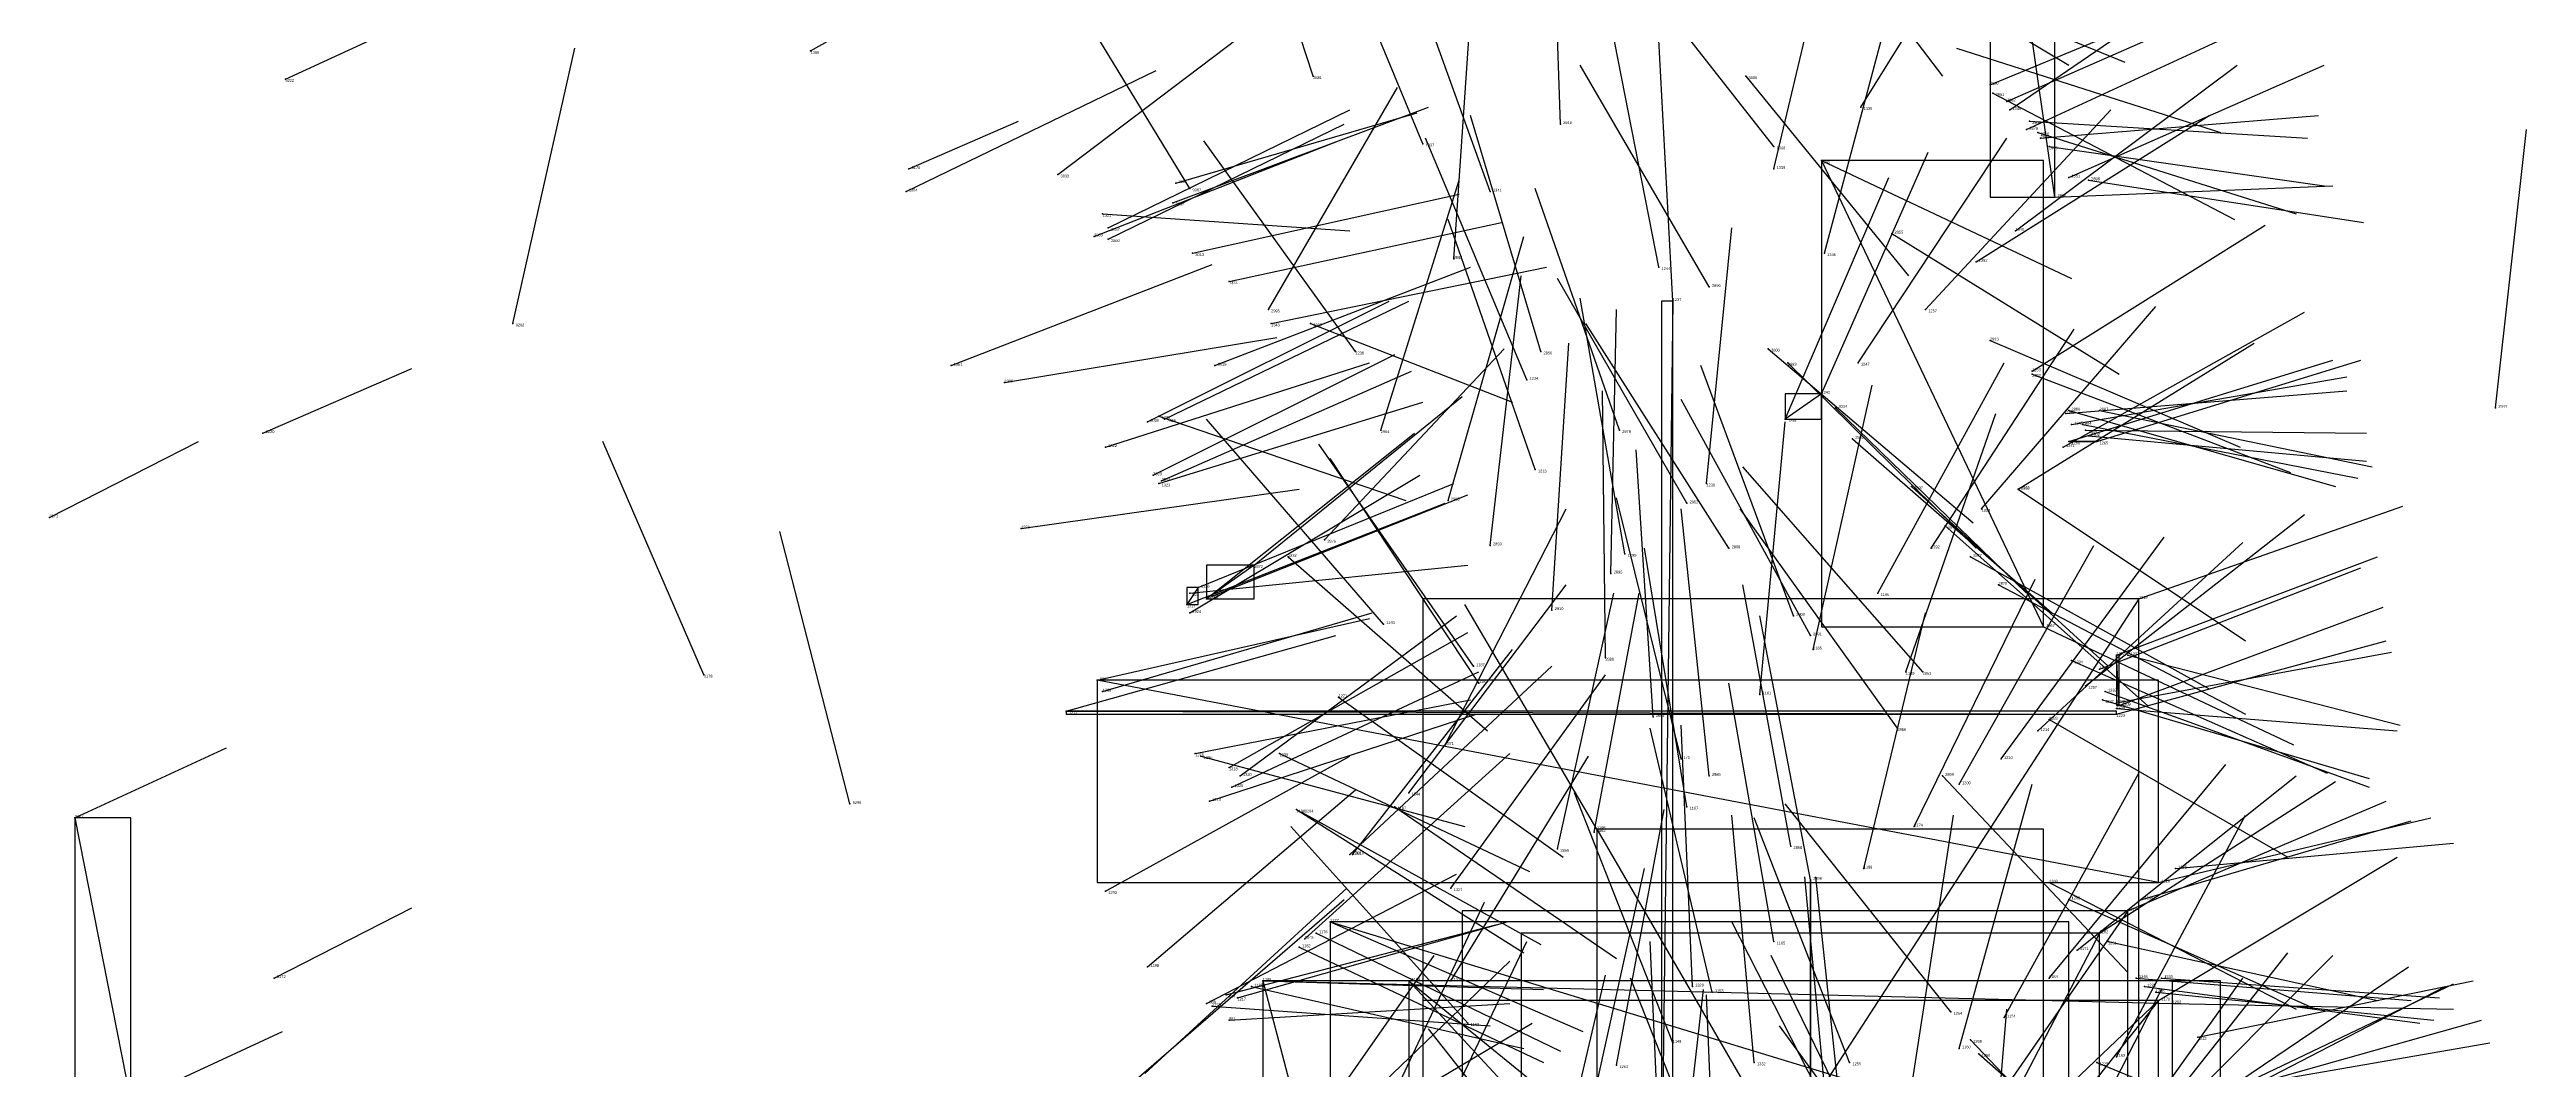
# Model space of a CAD drawing. Extents: x 59.1 to 70.8, y 600.3 to 605.1.
# Drawn here: x 67.576 to 68.458, y 602.058 to 602.421 of the extents above; entities that cross this region are included whole.
import ezdxf

# ---------------------------------------------------------------- set-up
doc = ezdxf.new("R2010")
doc.units = 0
for name, color, linetype in [('Clients', 3, 'CONTINUOUS'), ('Facilities', 3, 'CONTINUOUS'), ('Facilities_lines', 3, 'CONTINUOUS'), ('Min_max_boxes', 1, 'CONTINUOUS'), ('Normals', 1, 'CONTINUOUS'), ('Source_points', 5, 'CONTINUOUS'), ('Text', 3, 'CONTINUOUS')]:
    doc.layers.add(name, color=color, linetype=linetype)

msp = doc.modelspace()

# ---------------------------------------------------------------- linework, layer by layer
at = {"layer": 'Clients', "color": 5}
for p in [(68.194, 602.289, 447.582), (68.305, 602.281, 447.788), (67.981, 602.223, 447.935), (67.988, 602.225, 448.061), (68.286, 602.215, 448.037), (68.312, 602.205, 447.606), (67.949, 602.196, 447.819), (68.312, 602.184, 447.56), (68.332, 602.081, 447.412)]:
    msp.add_point(p, dxfattribs=at)
at = {"layer": 'Facilities', "color": 3}
for p in [(67.847, 602.42, 447.906), (67.66, 602.41, 458.477), (68.026, 602.411, 448.116), (68.18, 602.411, 448.698), (68.267, 602.408, 448.15), (68.221, 602.4, 447.855), (68.268, 602.405, 448.451), (68.273, 602.402, 448.09), (68.274, 602.399, 447.967), (68.114, 602.394, 448.711), (68.28, 602.392, 448.029), (68.281, 602.395, 448.328), (68.284, 602.391, 448.388), (68.285, 602.389, 448.207), (68.065, 602.387, 447.883), (68.19, 602.386, 460.309), (68.207, 602.381, 448.576), (68.288, 602.386, 448.267), (67.882, 602.378, 458.32), (67.935, 602.376, 448.49), (67.977, 602.373, 448.194), (67.982, 602.371, 460.368), (68.19, 602.378, 447.792), (68.295, 602.375, 447.925), (68.302, 602.374, 448.23), (67.881, 602.37, 447.902), (67.951, 602.362, 447.814), (67.976, 602.366, 448.033), (68.089, 602.37, 447.81), (68.29, 602.368, 448.184), (67.948, 602.354, 448.179), (67.953, 602.357, 448.317), (68.232, 602.355, 448.452), (68.276, 602.356, 447.865), (67.953, 602.353, 448.261), (67.983, 602.348, 448.044), (68.076, 602.346, 448.62), (68.208, 602.348, 447.632), (68.262, 602.345, 447.791), (67.996, 602.338, 447.968), (68.149, 602.343, 447.73), (68.167, 602.336, 448.584), (68.01, 602.328, 448.515), (68.154, 602.331, 447.666), (68.244, 602.328, 447.722), (67.741, 602.323, 461.197), (68.011, 602.323, 447.944), (68.025, 602.323, 447.82), (68.041, 602.313, 447.745), (68.107, 602.313, 448.559), (68.188, 602.314, 448.525), (68.195, 602.309, 448.463), (68.22, 602.309, 447.65), (68.267, 602.317, 448.271), (67.897, 602.308, 447.84), (67.916, 602.302, 447.804), (67.991, 602.308, 448.011), (68.102, 602.303, 447.675), (68.282, 602.306, 447.73), (68.282, 602.305, 448.209), (68.207, 602.298, 447.595), (68.212, 602.293, 448.402), (68.295, 602.292, 448.148), (68.306, 602.292, 448.104), (68.447, 602.293, 449.594), (67.652, 602.284, 458.494), (67.967, 602.288, 448.143), (67.971, 602.29, 447.744), (67.973, 602.289, 448.079), (68.05, 602.285, 448.455), (68.135, 602.285, 448.495), (68.294, 602.291, 447.908), (68.296, 602.287, 447.848), (68.3, 602.287, 448.088), (68.301, 602.285, 447.968), (68.302, 602.283, 448.028), (67.952, 602.279, 447.882), (68.218, 602.282, 448.34), (68.293, 602.279, 447.709), (68.295, 602.281, 447.785), (67.969, 602.269, 448.111), (67.971, 602.266, 447.957), (67.972, 602.267, 448.035), (68.105, 602.271, 447.525), (68.166, 602.266, 447.516), (68.239, 602.265, 448.28), (68.074, 602.26, 448.316), (68.159, 602.259, 448.434), (68.264, 602.257, 447.56), (68.277, 602.264, 447.633), (68.277, 602.264, 448.204), (67.576, 602.254, 458.362), (67.922, 602.25, 447.782), (68.251, 602.251, 448.219), (68.017, 602.24, 447.583), (68.03, 602.246, 448.187), (68.089, 602.244, 448.392), (68.137, 602.241, 447.452), (68.174, 602.243, 448.375), (68.246, 602.243, 447.488), (68.26, 602.24, 448.16), (68.005, 602.237, 448.056), (68.132, 602.234, 448.327), (68.27, 602.23, 448.098), (67.982, 602.227, 447.781), (67.985, 602.229, 447.922), (67.99, 602.226, 447.87), (68.111, 602.221, 448.329), (68.227, 602.227, 447.415), (68.32, 602.225, 447.638), (67.982, 602.22, 447.998), (68.051, 602.216, 447.438), (68.197, 602.219, 448.311), (68.203, 602.212, 448.253), (68.13, 602.204, 448.268), (68.204, 602.207, 447.347), (68.316, 602.205, 447.929), (67.809, 602.198, 461.882), (68.083, 602.201, 447.396), (68.085, 602.195, 447.288), (68.237, 602.199, 447.194), (68.243, 602.199, 448.112), (68.296, 602.203, 447.977), (68.306, 602.2, 447.529), (67.951, 602.192, 447.834), (68.035, 602.19, 447.5), (68.185, 602.191, 447.276), (68.301, 602.194, 447.451), (68.307, 602.189, 447.859), (68.308, 602.192, 447.917), (68.312, 602.188, 447.68), (68.312, 602.186, 447.798), (68.313, 602.187, 447.5), (67.938, 602.185, 447.762), (68.147, 602.183, 448.175), (68.234, 602.179, 448.13), (68.284, 602.178, 447.379), (68.288, 602.182, 448.025), (67.984, 602.17, 447.687), (67.986, 602.169, 447.612), (68.014, 602.17, 447.571), (68.073, 602.173, 448.134), (68.157, 602.168, 447.211), (68.271, 602.168, 447.305), (67.996, 602.165, 447.916), (68, 602.162, 447.953), (68.167, 602.162, 448.146), (68.25, 602.162, 448.069), (67.861, 602.152, 461.635), (67.989, 602.153, 447.707), (67.997, 602.158, 447.89), (68.055, 602.151, 447.371), (68.06, 602.156, 447.965), (68.159, 602.151, 447.14), (68.256, 602.159, 447.231), (67.585, 602.147, 458.365), (68.02, 602.15, 447.313), (68.022, 602.149, 447.387), (68.126, 602.142, 448.027), (68.127, 602.143, 447.143), (68.24, 602.144, 447.16), (68.039, 602.134, 447.777), (68.04, 602.134, 447.994), (68.113, 602.136, 448.07), (68.196, 602.137, 448.085), (68.203, 602.125, 448.027), (68.222, 602.129, 447.089), (68.288, 602.124, 447.829), (68.327, 602.124, 447.42), (68.333, 602.129, 447.499), (67.952, 602.121, 447.781), (68.075, 602.122, 447.904), (68.295, 602.118, 447.769), (68.321, 602.118, 447.343), (68.032, 602.11, 447.333), (68.316, 602.114, 447.266), (68.021, 602.101, 447.21), (68.023, 602.104, 447.778), (68.027, 602.106, 447.271), (68.19, 602.103, 447.026), (68.298, 602.1, 447.114), (68.306, 602.106, 447.191), (68.309, 602.103, 447.651), (67.656, 602.09, 458.37), (67.967, 602.094, 447.843), (68.008, 602.089, 447.467), (68.06, 602.089, 447.098), (68.075, 602.089, 447.89), (68.288, 602.09, 447.04), (68.319, 602.09, 447.589), (68.328, 602.09, 447.599), (67.988, 602.081, 447.616), (67.99, 602.08, 447.389), (67.995, 602.084, 447.6), (67.999, 602.083, 447.531), (68.004, 602.087, 447.405), (68.161, 602.087, 447.949), (68.168, 602.085, 446.956), (68.322, 602.087, 447.529), (68.326, 602.085, 447.47), (68.327, 602.082, 447.112), (67.996, 602.075, 447.467), (68.081, 602.074, 447.047), (68.253, 602.078, 447.844), (68.272, 602.076, 446.968), (68.154, 602.067, 446.867), (68.256, 602.065, 446.895), (68.26, 602.068, 447.786), (68.263, 602.063, 447.726), (68.341, 602.069, 447.292), (68.134, 602.059, 447.811), (68.183, 602.06, 447.891), (68.217, 602.06, 447.84), (68.305, 602.06, 447.591), (68.312, 602.062, 446.821)]:
    msp.add_point(p, dxfattribs=at)
at = {"layer": 'Facilities_lines', "color": 3}
for p, q in [((68.29, 602.368, 448.184), (68.267, 602.529, 448.651)), ((68.207, 602.381, 448.576), (68.286, 602.215, 448.037)), ((68.154, 602.331, 447.666), (68.15, 602.01, 447.769)), ((68.207, 602.298, 447.595), (68.194, 602.289, 447.582)), ((68.295, 602.281, 447.785), (68.305, 602.281, 447.788)), ((68.005, 602.237, 448.056), (67.988, 602.225, 448.061)), ((67.985, 602.229, 447.922), (67.981, 602.223, 447.935)), ((68.32, 602.225, 447.638), (68.065, 601.832, 446.804)), ((68.313, 602.187, 447.5), (68.312, 602.205, 447.606)), ((68.327, 602.124, 447.42), (67.949, 602.196, 447.819)), ((67.938, 602.185, 447.762), (68.312, 602.184, 447.56)), ((67.585, 602.147, 458.365), (67.605, 602.046, 458.342)), ((68.127, 602.143, 447.143), (68.286, 601.869, 447.231)), ((68.203, 602.125, 448.027), (68.203, 601.955, 447.588)), ((68.032, 602.11, 447.333), (68.295, 602.03, 447.545)), ((68.316, 602.114, 447.266), (68.079, 601.771, 446.677)), ((68.306, 602.106, 447.191), (68.1, 601.712, 446.618)), ((68.008, 602.089, 447.467), (68.071, 601.851, 446.668)), ((68.008, 602.089, 447.467), (68.332, 602.081, 447.412)), ((68.06, 602.089, 447.098), (68.349, 601.778, 446.929)), ((68.327, 602.082, 447.112), (68.065, 601.833, 446.929)), ((68.327, 602.082, 447.112), (68.077, 601.768, 446.74))]:
    msp.add_line(p, q, dxfattribs=at)
at = {"layer": 'Min_max_boxes', "color": 1}
for p, q in [((68.267, 602.529, 448.184), (68.267, 602.368, 448.184)), ((68.267, 602.529, 448.651), (68.267, 602.368, 448.651)), ((68.29, 602.368, 448.184), (68.29, 602.529, 448.184)), ((68.29, 602.368, 448.651), (68.29, 602.529, 448.651)), ((68.286, 602.381, 448.037), (68.207, 602.381, 448.037)), ((68.207, 602.381, 448.037), (68.207, 602.215, 448.037)), ((68.286, 602.381, 448.576), (68.207, 602.381, 448.576)), ((68.207, 602.381, 448.576), (68.207, 602.215, 448.576)), ((68.207, 602.381, 448.037), (68.207, 602.381, 448.576)), ((68.286, 602.215, 448.037), (68.286, 602.381, 448.037)), ((68.286, 602.215, 448.576), (68.286, 602.381, 448.576)), ((68.286, 602.381, 448.037), (68.286, 602.381, 448.576)), ((68.267, 602.368, 448.184), (68.29, 602.368, 448.184)), ((68.267, 602.368, 448.651), (68.29, 602.368, 448.651)), ((68.267, 602.368, 448.184), (68.267, 602.368, 448.651)), ((68.29, 602.368, 448.184), (68.29, 602.368, 448.651)), ((68.154, 602.331, 447.666), (68.15, 602.331, 447.666)), ((68.15, 602.331, 447.666), (68.15, 602.01, 447.666)), ((68.154, 602.331, 447.769), (68.15, 602.331, 447.769)), ((68.15, 602.331, 447.769), (68.15, 602.01, 447.769)), ((68.15, 602.331, 447.666), (68.15, 602.331, 447.769)), ((68.154, 602.01, 447.666), (68.154, 602.331, 447.666)), ((68.154, 602.01, 447.769), (68.154, 602.331, 447.769)), ((68.154, 602.331, 447.666), (68.154, 602.331, 447.769)), ((68.207, 602.298, 447.582), (68.194, 602.298, 447.582)), ((68.194, 602.298, 447.582), (68.194, 602.289, 447.582)), ((68.207, 602.298, 447.595), (68.194, 602.298, 447.595)), ((68.194, 602.298, 447.595), (68.194, 602.289, 447.595)), ((68.194, 602.298, 447.582), (68.194, 602.298, 447.595)), ((68.207, 602.289, 447.582), (68.207, 602.298, 447.582)), ((68.207, 602.289, 447.595), (68.207, 602.298, 447.595)), ((68.207, 602.298, 447.582), (68.207, 602.298, 447.595)), ((68.194, 602.289, 447.582), (68.207, 602.289, 447.582)), ((68.194, 602.289, 447.595), (68.207, 602.289, 447.595)), ((68.194, 602.289, 447.582), (68.194, 602.289, 447.595)), ((68.207, 602.289, 447.582), (68.207, 602.289, 447.595)), ((68.295, 602.281, 447.785), (68.305, 602.281, 447.785)), ((68.305, 602.281, 447.785), (68.295, 602.281, 447.785)), ((68.295, 602.281, 447.785), (68.295, 602.281, 447.785)), ((68.295, 602.281, 447.788), (68.305, 602.281, 447.788)), ((68.305, 602.281, 447.788), (68.295, 602.281, 447.788)), ((68.295, 602.281, 447.788), (68.295, 602.281, 447.788)), ((68.295, 602.281, 447.785), (68.295, 602.281, 447.788)), ((68.295, 602.281, 447.785), (68.295, 602.281, 447.788)), ((68.305, 602.281, 447.785), (68.305, 602.281, 447.785)), ((68.305, 602.281, 447.788), (68.305, 602.281, 447.788)), ((68.305, 602.281, 447.785), (68.305, 602.281, 447.788)), ((68.305, 602.281, 447.785), (68.305, 602.281, 447.788)), ((68.005, 602.237, 448.056), (67.988, 602.237, 448.056)), ((67.988, 602.237, 448.056), (67.988, 602.225, 448.056)), ((68.005, 602.237, 448.061), (67.988, 602.237, 448.061)), ((67.988, 602.237, 448.061), (67.988, 602.225, 448.061)), ((67.988, 602.237, 448.056), (67.988, 602.237, 448.061)), ((68.005, 602.225, 448.056), (68.005, 602.237, 448.056)), ((68.005, 602.225, 448.061), (68.005, 602.237, 448.061)), ((68.005, 602.237, 448.056), (68.005, 602.237, 448.061)), ((67.985, 602.229, 447.922), (67.981, 602.229, 447.922)), ((67.981, 602.229, 447.922), (67.981, 602.223, 447.922)), ((67.985, 602.229, 447.935), (67.981, 602.229, 447.935)), ((67.981, 602.229, 447.935), (67.981, 602.223, 447.935)), ((67.981, 602.229, 447.922), (67.981, 602.229, 447.935)), ((67.981, 602.223, 447.922), (67.985, 602.223, 447.922)), ((67.981, 602.223, 447.935), (67.985, 602.223, 447.935)), ((67.981, 602.223, 447.922), (67.981, 602.223, 447.935)), ((67.985, 602.223, 447.922), (67.985, 602.229, 447.922)), ((67.985, 602.223, 447.935), (67.985, 602.229, 447.935)), ((67.985, 602.229, 447.922), (67.985, 602.229, 447.935)), ((67.985, 602.223, 447.922), (67.985, 602.223, 447.935)), ((67.988, 602.225, 448.056), (68.005, 602.225, 448.056)), ((67.988, 602.225, 448.061), (68.005, 602.225, 448.061)), ((67.988, 602.225, 448.056), (67.988, 602.225, 448.061)), ((68.005, 602.225, 448.056), (68.005, 602.225, 448.061)), ((68.32, 602.225, 446.804), (68.065, 602.225, 446.804)), ((68.065, 602.225, 446.804), (68.065, 601.832, 446.804)), ((68.32, 602.225, 447.638), (68.065, 602.225, 447.638)), ((68.065, 602.225, 447.638), (68.065, 601.832, 447.638)), ((68.065, 602.225, 446.804), (68.065, 602.225, 447.638)), ((68.32, 601.832, 446.804), (68.32, 602.225, 446.804)), ((68.32, 601.832, 447.638), (68.32, 602.225, 447.638)), ((68.32, 602.225, 446.804), (68.32, 602.225, 447.638)), ((68.207, 602.215, 448.037), (68.286, 602.215, 448.037)), ((68.207, 602.215, 448.576), (68.286, 602.215, 448.576)), ((68.207, 602.215, 448.037), (68.207, 602.215, 448.576)), ((68.286, 602.215, 448.037), (68.286, 602.215, 448.576)), ((68.313, 602.205, 447.5), (68.312, 602.205, 447.5)), ((68.312, 602.205, 447.5), (68.312, 602.187, 447.5)), ((68.313, 602.205, 447.606), (68.312, 602.205, 447.606)), ((68.312, 602.205, 447.606), (68.312, 602.187, 447.606)), ((68.312, 602.205, 447.5), (68.312, 602.205, 447.606)), ((68.313, 602.187, 447.5), (68.313, 602.205, 447.5)), ((68.313, 602.187, 447.606), (68.313, 602.205, 447.606)), ((68.313, 602.205, 447.5), (68.313, 602.205, 447.606)), ((68.327, 602.196, 447.42), (67.949, 602.196, 447.42)), ((67.949, 602.196, 447.42), (67.949, 602.124, 447.42)), ((68.327, 602.196, 447.819), (67.949, 602.196, 447.819)), ((67.949, 602.196, 447.819), (67.949, 602.124, 447.819)), ((67.949, 602.196, 447.42), (67.949, 602.196, 447.819)), ((68.327, 602.124, 447.42), (68.327, 602.196, 447.42)), ((68.327, 602.124, 447.819), (68.327, 602.196, 447.819)), ((68.327, 602.196, 447.42), (68.327, 602.196, 447.819)), ((68.312, 602.187, 447.5), (68.313, 602.187, 447.5)), ((68.312, 602.187, 447.606), (68.313, 602.187, 447.606)), ((68.312, 602.187, 447.5), (68.312, 602.187, 447.606)), ((68.313, 602.187, 447.5), (68.313, 602.187, 447.606)), ((68.312, 602.185, 447.56), (67.938, 602.185, 447.56)), ((67.938, 602.185, 447.56), (67.938, 602.184, 447.56)), ((68.312, 602.185, 447.762), (67.938, 602.185, 447.762)), ((67.938, 602.185, 447.762), (67.938, 602.184, 447.762)), ((67.938, 602.185, 447.56), (67.938, 602.185, 447.762)), ((67.938, 602.184, 447.56), (68.312, 602.184, 447.56)), ((67.938, 602.184, 447.762), (68.312, 602.184, 447.762)), ((67.938, 602.184, 447.56), (67.938, 602.184, 447.762)), ((68.312, 602.184, 447.56), (68.312, 602.185, 447.56)), ((68.312, 602.184, 447.762), (68.312, 602.185, 447.762)), ((68.312, 602.185, 447.56), (68.312, 602.185, 447.762)), ((68.312, 602.184, 447.56), (68.312, 602.184, 447.762)), ((67.605, 602.147, 458.342), (67.585, 602.147, 458.342)), ((67.585, 602.147, 458.342), (67.585, 602.046, 458.342)), ((67.605, 602.147, 458.365), (67.585, 602.147, 458.365)), ((67.585, 602.147, 458.365), (67.585, 602.046, 458.365)), ((67.585, 602.147, 458.342), (67.585, 602.147, 458.365)), ((67.605, 602.046, 458.342), (67.605, 602.147, 458.342)), ((67.605, 602.046, 458.365), (67.605, 602.147, 458.365)), ((67.605, 602.147, 458.342), (67.605, 602.147, 458.365)), ((68.286, 602.143, 447.143), (68.127, 602.143, 447.143)), ((68.127, 602.143, 447.143), (68.127, 601.869, 447.143)), ((68.286, 602.143, 447.231), (68.127, 602.143, 447.231)), ((68.127, 602.143, 447.231), (68.127, 601.869, 447.231)), ((68.127, 602.143, 447.143), (68.127, 602.143, 447.231)), ((68.286, 601.869, 447.143), (68.286, 602.143, 447.143)), ((68.286, 601.869, 447.231), (68.286, 602.143, 447.231)), ((68.286, 602.143, 447.143), (68.286, 602.143, 447.231)), ((67.949, 602.124, 447.42), (68.327, 602.124, 447.42)), ((67.949, 602.124, 447.819), (68.327, 602.124, 447.819)), ((67.949, 602.124, 447.42), (67.949, 602.124, 447.819)), ((68.203, 601.955, 447.588), (68.203, 602.125, 447.588)), ((68.203, 602.125, 447.588), (68.203, 602.125, 447.588)), ((68.203, 602.125, 447.588), (68.203, 601.955, 447.588)), ((68.203, 601.955, 448.027), (68.203, 602.125, 448.027)), ((68.203, 602.125, 448.027), (68.203, 602.125, 448.027)), ((68.203, 602.125, 448.027), (68.203, 601.955, 448.027)), ((68.203, 602.125, 447.588), (68.203, 602.125, 448.027)), ((68.203, 602.125, 447.588), (68.203, 602.125, 448.027)), ((68.327, 602.124, 447.42), (68.327, 602.124, 447.819)), ((68.295, 602.11, 447.333), (68.032, 602.11, 447.333)), ((68.032, 602.11, 447.333), (68.032, 602.03, 447.333)), ((68.295, 602.11, 447.545), (68.032, 602.11, 447.545)), ((68.032, 602.11, 447.545), (68.032, 602.03, 447.545)), ((68.032, 602.11, 447.333), (68.032, 602.11, 447.545)), ((68.316, 602.114, 446.677), (68.079, 602.114, 446.677)), ((68.079, 602.114, 446.677), (68.079, 601.771, 446.677)), ((68.316, 602.114, 447.266), (68.079, 602.114, 447.266)), ((68.079, 602.114, 447.266), (68.079, 601.771, 447.266)), ((68.079, 602.114, 446.677), (68.079, 602.114, 447.266)), ((68.295, 602.03, 447.333), (68.295, 602.11, 447.333)), ((68.295, 602.03, 447.545), (68.295, 602.11, 447.545)), ((68.295, 602.11, 447.333), (68.295, 602.11, 447.545)), ((68.316, 601.771, 446.677), (68.316, 602.114, 446.677)), ((68.316, 601.771, 447.266), (68.316, 602.114, 447.266)), ((68.316, 602.114, 446.677), (68.316, 602.114, 447.266)), ((68.306, 602.106, 446.618), (68.1, 602.106, 446.618)), ((68.1, 602.106, 446.618), (68.1, 601.712, 446.618)), ((68.306, 602.106, 447.191), (68.1, 602.106, 447.191)), ((68.1, 602.106, 447.191), (68.1, 601.712, 447.191)), ((68.1, 602.106, 446.618), (68.1, 602.106, 447.191)), ((68.306, 601.712, 446.618), (68.306, 602.106, 446.618)), ((68.306, 601.712, 447.191), (68.306, 602.106, 447.191)), ((68.306, 602.106, 446.618), (68.306, 602.106, 447.191)), ((68.332, 602.089, 446.668), (68.008, 602.089, 446.668)), ((68.008, 602.089, 446.668), (68.008, 601.851, 446.668)), ((68.332, 602.089, 447.467), (68.008, 602.089, 447.467)), ((68.008, 602.089, 447.467), (68.008, 601.851, 447.467)), ((68.008, 602.089, 446.668), (68.008, 602.089, 447.467)), ((68.349, 602.089, 446.929), (68.06, 602.089, 446.929)), ((68.06, 602.089, 446.929), (68.06, 601.778, 446.929)), ((68.349, 602.089, 447.098), (68.06, 602.089, 447.098)), ((68.06, 602.089, 447.098), (68.06, 601.778, 447.098)), ((68.06, 602.089, 446.929), (68.06, 602.089, 447.098)), ((68.332, 601.851, 446.668), (68.332, 602.089, 446.668)), ((68.332, 601.851, 447.467), (68.332, 602.089, 447.467)), ((68.332, 602.089, 446.668), (68.332, 602.089, 447.467)), ((68.349, 601.778, 446.929), (68.349, 602.089, 446.929)), ((68.349, 601.778, 447.098), (68.349, 602.089, 447.098)), ((68.349, 602.089, 446.929), (68.349, 602.089, 447.098)), ((68.327, 602.082, 446.74), (68.065, 602.082, 446.74)), ((68.065, 602.082, 446.74), (68.065, 601.768, 446.74)), ((68.327, 602.082, 447.112), (68.065, 602.082, 447.112)), ((68.065, 602.082, 447.112), (68.065, 601.768, 447.112)), ((68.065, 602.082, 446.74), (68.065, 602.082, 447.112)), ((68.327, 601.768, 446.74), (68.327, 602.082, 446.74)), ((68.327, 601.768, 447.112), (68.327, 602.082, 447.112)), ((68.327, 602.082, 446.74), (68.327, 602.082, 447.112))]:
    msp.add_line(p, q, dxfattribs=at)
at = {"layer": 'Normals', "color": 1}
for p, q in [((68.026, 602.411, 448.116), (67.996, 602.503, 448.09)), ((68.114, 602.394, 448.711), (68.111, 602.482, 448.664)), ((68.194, 602.485, 448.816), (68.25, 602.411, 448.854)), ((68.221, 602.4, 447.855), (68.272, 602.482, 447.83)), ((67.847, 602.42, 447.906), (67.934, 602.469, 447.895)), ((68.065, 602.387, 447.883), (68.029, 602.474, 447.85)), ((68.19, 602.378, 447.792), (68.212, 602.471, 447.762)), ((68.19, 602.386, 460.309), (68.128, 602.465, 460.306)), ((68.213, 602.464, 448.755), (68.295, 602.415, 448.785)), ((67.982, 602.371, 460.368), (67.931, 602.455, 460.348)), ((68.089, 602.37, 447.81), (68.058, 602.456, 447.77)), ((68.227, 602.452, 448.695), (68.315, 602.416, 448.724)), ((68.274, 602.399, 447.967), (68.356, 602.455, 447.958)), ((68.267, 602.408, 448.15), (68.359, 602.446, 448.149)), ((68.273, 602.402, 448.09), (68.364, 602.442, 448.103)), ((67.935, 602.376, 448.49), (68.013, 602.435, 448.469)), ((68.076, 602.346, 448.62), (68.082, 602.433, 448.57)), ((68.149, 602.343, 447.73), (68.131, 602.435, 447.696)), ((68.208, 602.348, 447.632), (68.232, 602.438, 447.597)), ((68.28, 602.392, 448.029), (68.371, 602.434, 448.031)), ((67.66, 602.41, 458.477), (67.708, 602.432, 458.562)), ((68.154, 602.331, 447.666), (68.149, 602.424, 447.63)), ((67.741, 602.323, 461.197), (67.763, 602.421, 461.196)), ((68.167, 602.336, 448.584), (68.121, 602.415, 448.544)), ((68.255, 602.421, 448.571), (68.349, 602.391, 448.586)), ((68.276, 602.356, 447.865), (68.355, 602.415, 447.848)), ((68.295, 602.375, 447.925), (68.386, 602.415, 447.917)), ((67.881, 602.37, 447.902), (67.97, 602.413, 447.889)), ((68.01, 602.328, 448.515), (68.056, 602.407, 448.474)), ((68.18, 602.411, 448.698), (68.238, 602.34, 448.738)), ((67.953, 602.357, 448.317), (68.039, 602.399, 448.29)), ((67.976, 602.366, 448.033), (68.067, 602.4, 448.008)), ((67.977, 602.373, 448.194), (68.063, 602.398, 448.15)), ((68.244, 602.328, 447.722), (68.31, 602.399, 447.698)), ((68.268, 602.405, 448.451), (68.354, 602.36, 448.477)), ((67.882, 602.378, 458.32), (67.921, 602.395, 458.41)), ((67.953, 602.353, 448.261), (68.037, 602.394, 448.226)), ((68.102, 602.303, 447.675), (68.066, 602.389, 447.639)), ((68.107, 602.313, 448.559), (68.082, 602.397, 448.512)), ((68.22, 602.309, 447.65), (68.273, 602.389, 447.62)), ((68.262, 602.345, 447.791), (68.345, 602.397, 447.773)), ((68.281, 602.395, 448.328), (68.38, 602.389, 448.337)), ((68.284, 602.391, 448.388), (68.376, 602.362, 448.413)), ((68.285, 602.389, 448.207), (68.384, 602.397, 448.218)), ((68.447, 602.293, 449.594), (68.458, 602.392, 449.595)), ((67.948, 602.354, 448.179), (68.035, 602.388, 448.144)), ((68.041, 602.313, 447.745), (67.987, 602.388, 447.708)), ((68.207, 602.298, 447.595), (68.245, 602.384, 447.56)), ((68.207, 602.381, 448.576), (68.296, 602.339, 448.592)), ((68.288, 602.386, 448.267), (68.386, 602.372, 448.281)), ((68.05, 602.285, 448.455), (68.078, 602.374, 448.42)), ((68.135, 602.285, 448.495), (68.105, 602.371, 448.453)), ((68.194, 602.289, 447.582), (68.231, 602.375, 447.547)), ((68.29, 602.368, 448.184), (68.389, 602.372, 448.196)), ((68.302, 602.374, 448.23), (68.4, 602.359, 448.244)), ((67.951, 602.362, 447.814), (68.039, 602.356, 447.862)), ((67.983, 602.348, 448.044), (68.078, 602.369, 448.021)), ((67.996, 602.338, 447.968), (68.093, 602.359, 447.954)), ((68.105, 602.271, 447.525), (68.074, 602.36, 447.492)), ((68.074, 602.26, 448.316), (68.101, 602.354, 448.294)), ((68.166, 602.266, 447.516), (68.175, 602.357, 447.476)), ((68.232, 602.355, 448.452), (68.313, 602.305, 448.482)), ((68.282, 602.306, 447.73), (68.365, 602.358, 447.713)), ((67.897, 602.308, 447.84), (67.99, 602.344, 447.838)), ((67.991, 602.308, 448.011), (68.082, 602.343, 447.989)), ((68.011, 602.323, 447.944), (68.109, 602.343, 447.942)), ((68.089, 602.244, 448.392), (68.1, 602.34, 448.366)), ((68.159, 602.259, 448.434), (68.113, 602.339, 448.395)), ((67.967, 602.288, 448.143), (68.053, 602.331, 448.115)), ((67.973, 602.289, 448.079), (68.06, 602.331, 448.054)), ((68.137, 602.241, 447.452), (68.121, 602.332, 447.414)), ((68.132, 602.234, 448.327), (68.134, 602.328, 448.293)), ((68.264, 602.257, 447.56), (68.326, 602.329, 447.529)), ((68.293, 602.279, 447.709), (68.379, 602.327, 447.693)), ((67.916, 602.302, 447.804), (68.013, 602.318, 447.821)), ((68.025, 602.323, 447.82), (68.097, 602.295, 447.884)), ((68.174, 602.243, 448.375), (68.123, 602.323, 448.343)), ((68.246, 602.243, 447.488), (68.297, 602.321, 447.451)), ((67.952, 602.279, 447.882), (68.046, 602.309, 447.869)), ((67.969, 602.269, 448.111), (68.055, 602.312, 448.085)), ((68.03, 602.246, 448.187), (68.094, 602.314, 448.152)), ((68.111, 602.221, 448.329), (68.117, 602.316, 448.298)), ((68.188, 602.314, 448.525), (68.261, 602.252, 448.554)), ((68.195, 602.309, 448.463), (68.262, 602.243, 448.498)), ((68.227, 602.227, 447.415), (68.272, 602.309, 447.38)), ((68.267, 602.317, 448.271), (68.356, 602.279, 448.295)), ((68.277, 602.264, 447.633), (68.361, 602.316, 447.617)), ((68.295, 602.281, 447.785), (68.389, 602.31, 447.769)), ((68.305, 602.281, 447.788), (68.399, 602.31, 447.772)), ((67.652, 602.284, 458.494), (67.705, 602.307, 458.576)), ((67.972, 602.267, 448.035), (68.061, 602.306, 448.011)), ((68.197, 602.219, 448.311), (68.164, 602.308, 448.278)), ((68.204, 602.207, 447.347), (68.225, 602.301, 447.319)), ((68.282, 602.305, 448.209), (68.374, 602.27, 448.227)), ((68.296, 602.287, 447.848), (68.394, 602.304, 447.839)), ((67.971, 602.266, 447.957), (68.065, 602.295, 447.937)), ((68.005, 602.237, 448.056), (68.079, 602.297, 448.025)), ((68.13, 602.204, 448.268), (68.129, 602.299, 448.238)), ((68.203, 602.212, 448.253), (68.157, 602.296, 448.226)), ((68.212, 602.293, 448.402), (68.28, 602.227, 448.434)), ((68.294, 602.291, 447.908), (68.394, 602.299, 447.908)), ((68.295, 602.292, 448.148), (68.39, 602.265, 448.161)), ((68.306, 602.292, 448.104), (68.403, 602.272, 448.113)), ((67.971, 602.29, 447.744), (68.059, 602.26, 447.781)), ((68.051, 602.216, 447.438), (67.988, 602.289, 447.412)), ((67.988, 602.225, 448.061), (68.062, 602.284, 448.029)), ((68.185, 602.191, 447.276), (68.194, 602.288, 447.254)), ((68.237, 602.199, 447.194), (68.269, 602.291, 447.171)), ((68.3, 602.287, 448.088), (68.398, 602.268, 448.099)), ((68.301, 602.285, 447.968), (68.401, 602.284, 447.974)), ((68.302, 602.283, 448.028), (68.401, 602.274, 448.037)), ((67.576, 602.254, 458.362), (67.629, 602.281, 458.442)), ((67.809, 602.198, 461.882), (67.773, 602.281, 461.84)), ((68.083, 602.201, 447.396), (68.028, 602.28, 447.371)), ((68.085, 602.195, 447.288), (68.032, 602.275, 447.262)), ((68.147, 602.183, 448.175), (68.141, 602.278, 448.144)), ((68.218, 602.282, 448.34), (68.289, 602.22, 448.372)), ((67.982, 602.22, 447.998), (68.064, 602.269, 447.969)), ((67.985, 602.229, 447.922), (68.076, 602.266, 447.905)), ((68.243, 602.199, 448.112), (68.179, 602.272, 448.09)), ((68.239, 602.265, 448.28), (68.309, 602.201, 448.311)), ((67.922, 602.25, 447.782), (68.021, 602.264, 447.789)), ((67.981, 602.223, 447.935), (68.073, 602.259, 447.919)), ((67.99, 602.226, 447.87), (68.081, 602.262, 447.85)), ((68.073, 602.173, 448.134), (68.116, 602.257, 448.101)), ((68.157, 602.168, 447.211), (68.134, 602.261, 447.181)), ((68.167, 602.162, 448.146), (68.157, 602.257, 448.118)), ((68.234, 602.179, 448.13), (68.178, 602.257, 448.102)), ((68.277, 602.264, 448.204), (68.358, 602.21, 448.228)), ((68.32, 602.225, 447.638), (68.414, 602.258, 447.634)), ((67.861, 602.152, 461.635), (67.836, 602.249, 461.629)), ((68.251, 602.251, 448.219), (68.323, 602.187, 448.246)), ((68.301, 602.194, 447.451), (68.379, 602.255, 447.434)), ((68.017, 602.24, 447.583), (68.088, 602.178, 447.616)), ((68.159, 602.151, 447.14), (68.144, 602.243, 447.104)), ((68.256, 602.159, 447.231), (68.304, 602.244, 447.21)), ((68.26, 602.24, 448.16), (68.345, 602.193, 448.183)), ((68.271, 602.168, 447.305), (68.329, 602.247, 447.285)), ((68.284, 602.178, 447.379), (68.357, 602.245, 447.364)), ((68.312, 602.205, 447.606), (68.405, 602.24, 447.599)), ((67.982, 602.227, 447.781), (68.081, 602.237, 447.788)), ((68.06, 602.156, 447.965), (68.116, 602.23, 447.927)), ((68.196, 602.137, 448.085), (68.179, 602.23, 448.053)), ((68.24, 602.144, 447.16), (68.283, 602.232, 447.138)), ((68.27, 602.23, 448.098), (68.358, 602.184, 448.112)), ((68.306, 602.2, 447.529), (68.399, 602.236, 447.519)), ((68.127, 602.143, 447.143), (68.08, 602.223, 447.106)), ((68.113, 602.136, 448.07), (68.133, 602.227, 448.034)), ((68.126, 602.142, 448.027), (68.142, 602.227, 447.977)), ((68.313, 602.187, 447.5), (68.407, 602.222, 447.493)), ((67.938, 602.185, 447.762), (68.034, 602.212, 447.757)), ((67.949, 602.196, 447.819), (68.046, 602.218, 447.815)), ((67.951, 602.192, 447.834), (68.047, 602.22, 447.826)), ((67.996, 602.165, 447.916), (68.081, 602.213, 447.894)), ((68, 602.162, 447.953), (68.077, 602.219, 447.923)), ((68.203, 602.125, 448.027), (68.185, 602.219, 447.997)), ((68.222, 602.129, 447.089), (68.244, 602.22, 447.053)), ((68.286, 602.215, 448.037), (68.375, 602.173, 448.053)), ((68.04, 602.134, 447.994), (68.097, 602.207, 447.956)), ((68.312, 602.184, 447.56), (68.408, 602.21, 447.555)), ((68.312, 602.188, 447.68), (68.41, 602.206, 447.681)), ((68.316, 602.205, 447.929), (68.413, 602.18, 447.936)), ((67.997, 602.158, 447.89), (68.085, 602.199, 447.866)), ((68.039, 602.134, 447.777), (68.111, 602.201, 447.758)), ((68.075, 602.122, 447.904), (68.13, 602.198, 447.869)), ((68.19, 602.103, 447.026), (68.174, 602.195, 446.989)), ((68.296, 602.203, 447.977), (68.387, 602.163, 447.988)), ((67.984, 602.17, 447.687), (68.082, 602.189, 447.695)), ((68.035, 602.19, 447.5), (68.115, 602.133, 447.518)), ((68.307, 602.189, 447.859), (68.402, 602.161, 447.869)), ((68.308, 602.192, 447.917), (68.402, 602.158, 447.924)), ((68.312, 602.186, 447.798), (68.412, 602.178, 447.801)), ((67.989, 602.153, 447.707), (68.084, 602.184, 447.714)), ((68.168, 602.085, 446.956), (68.146, 602.179, 446.93)), ((68.161, 602.087, 447.949), (68.157, 602.18, 447.912)), ((68.288, 602.182, 448.025), (68.373, 602.133, 448.044)), ((67.585, 602.147, 458.365), (67.639, 602.172, 458.445)), ((67.952, 602.121, 447.781), (68.039, 602.169, 447.772)), ((67.986, 602.169, 447.612), (68.08, 602.144, 447.637)), ((68.014, 602.17, 447.571), (68.103, 602.128, 447.59)), ((68.023, 602.104, 447.778), (68.096, 602.17, 447.762)), ((68.075, 602.089, 447.89), (68.124, 602.169, 447.856)), ((68.25, 602.162, 448.069), (68.316, 602.092, 448.095)), ((68.272, 602.076, 446.968), (68.32, 602.163, 446.954)), ((68.288, 602.09, 447.04), (68.351, 602.166, 447.022)), ((68.298, 602.1, 447.114), (68.376, 602.162, 447.102)), ((68.306, 602.106, 447.191), (68.39, 602.16, 447.186)), ((67.967, 602.094, 447.843), (68.041, 602.157, 447.819)), ((68.055, 602.151, 447.371), (68.134, 602.097, 447.399)), ((68.154, 602.067, 446.867), (68.119, 602.156, 446.837)), ((68.253, 602.078, 447.844), (68.194, 602.152, 447.812)), ((68.256, 602.065, 446.895), (68.282, 602.159, 446.872)), ((68.316, 602.114, 447.266), (68.408, 602.153, 447.263)), ((68.081, 602.074, 447.047), (68.018, 602.144, 447.014)), ((68.02, 602.15, 447.313), (68.101, 602.099, 447.342)), ((68.022, 602.149, 447.387), (68.107, 602.102, 447.412)), ((68.134, 602.059, 447.811), (68.151, 602.15, 447.774)), ((68.183, 602.06, 447.891), (68.175, 602.148, 447.844)), ((68.217, 602.06, 447.84), (68.183, 602.147, 447.804)), ((68.239, 602.051, 446.82), (68.254, 602.148, 446.799)), ((68.312, 602.062, 446.821), (68.358, 602.148, 446.799)), ((68.321, 602.118, 447.343), (68.417, 602.146, 447.341)), ((68.327, 602.124, 447.42), (68.424, 602.147, 447.416)), ((68.327, 602.082, 447.112), (68.412, 602.133, 447.105)), ((68.333, 602.129, 447.499), (68.432, 602.138, 447.507)), ((67.988, 602.081, 447.616), (68.077, 602.127, 447.615)), ((68.124, 602.039, 447.829), (68.144, 602.129, 447.791)), ((68.21, 602.031, 446.719), (68.201, 602.126, 446.688)), ((68.215, 602.031, 446.754), (68.205, 602.126, 446.723)), ((68.288, 602.124, 447.829), (68.376, 602.079, 447.848)), ((67.656, 602.09, 458.37), (67.705, 602.115, 458.453)), ((67.963, 602.054, 447.794), (68.037, 602.118, 447.772)), ((67.966, 602.056, 447.73), (68.038, 602.122, 447.71)), ((68.046, 602.03, 447.752), (68.087, 602.117, 447.726)), ((68.295, 602.118, 447.769), (68.383, 602.079, 447.795)), ((67.995, 602.084, 447.6), (68.091, 602.109, 447.61)), ((67.999, 602.083, 447.531), (68.095, 602.11, 447.536)), ((68.032, 602.11, 447.333), (68.122, 602.071, 447.351)), ((68.217, 602.028, 447.768), (68.175, 602.11, 447.729)), ((68.013, 602.018, 447.703), (68.069, 602.098, 447.682)), ((68.021, 602.101, 447.21), (68.108, 602.06, 447.238)), ((68.027, 602.106, 447.271), (68.114, 602.064, 447.297)), ((68.06, 602.015, 447.634), (68.102, 602.103, 447.612)), ((68.15, 602.01, 447.769), (68.146, 602.103, 447.733)), ((68.231, 602.012, 447.708), (68.189, 602.098, 447.679)), ((68.309, 602.103, 447.651), (68.405, 602.082, 447.67)), ((68.313, 602.023, 446.814), (68.373, 602.099, 446.789)), ((68.319, 602.028, 446.892), (68.389, 602.098, 446.877)), ((68.008, 602.089, 447.467), (68.108, 602.086, 447.474)), ((68.024, 602.027, 447.575), (68.096, 602.096, 447.568)), ((68.06, 602.089, 447.098), (68.135, 602.028, 447.125)), ((68.108, 601.997, 447.624), (68.13, 602.091, 447.599)), ((68.175, 601.999, 446.693), (68.139, 602.09, 446.673)), ((68.3, 602.01, 446.74), (68.357, 602.09, 446.719)), ((68.319, 602.09, 447.589), (68.417, 602.082, 447.605)), ((68.328, 602.09, 447.599), (68.427, 602.083, 447.613)), ((68.333, 602.038, 446.968), (68.416, 602.094, 446.962)), ((68.341, 602.069, 447.292), (68.439, 602.089, 447.294)), ((67.99, 602.08, 447.389), (68.089, 602.073, 447.399)), ((67.996, 602.075, 447.467), (68.096, 602.081, 447.468)), ((68.004, 602.087, 447.405), (68.101, 602.065, 447.415)), ((68.154, 601.99, 447.673), (68.165, 602.086, 447.646)), ((68.17, 601.989, 447.71), (68.166, 602.084, 447.68)), ((68.284, 601.999, 446.669), (68.328, 602.086, 446.646)), ((68.322, 602.087, 447.529), (68.42, 602.074, 447.543)), ((68.326, 602.085, 447.47), (68.425, 602.075, 447.48)), ((68.332, 602.081, 447.412), (68.432, 602.079, 447.419)), ((68.34, 602.041, 447.042), (68.429, 602.087, 447.039)), ((68.342, 602.045, 447.122), (68.432, 602.088, 447.121)), ((67.605, 602.046, 458.342), (67.659, 602.071, 458.422)), ((68.018, 602.023, 447.512), (68.104, 602.074, 447.503)), ((68.127, 601.996, 446.718), (68.067, 602.072, 446.693)), ((68.249, 601.995, 447.648), (68.192, 602.073, 447.623)), ((68.265, 601.983, 446.6), (68.273, 602.079, 446.572)), ((68.346, 602.048, 447.199), (68.442, 602.075, 447.203)), ((68.26, 602.068, 447.786), (68.327, 601.998, 447.813)), ((68.263, 602.063, 447.726), (68.335, 602, 447.757)), ((68.347, 602.05, 447.28), (68.445, 602.067, 447.283)), ((68.305, 602.06, 447.591), (68.395, 602.023, 447.612))]:
    msp.add_line(p, q, dxfattribs=at)
at = {"layer": 'Source_points', "color": 5}
for p in [(67.847, 602.42, 447.906), (67.66, 602.41, 458.477), (68.026, 602.411, 448.116), (68.18, 602.411, 448.698), (68.267, 602.408, 448.15), (68.221, 602.4, 447.855), (68.268, 602.405, 448.451), (68.273, 602.402, 448.09), (68.274, 602.399, 447.967), (68.114, 602.394, 448.711), (68.28, 602.392, 448.029), (68.281, 602.395, 448.328), (68.284, 602.391, 448.388), (68.285, 602.389, 448.207), (68.065, 602.387, 447.883), (68.19, 602.386, 460.309), (68.207, 602.381, 448.576), (68.288, 602.386, 448.267), (67.882, 602.378, 458.32), (67.935, 602.376, 448.49), (67.977, 602.373, 448.194), (67.982, 602.371, 460.368), (68.19, 602.378, 447.792), (68.295, 602.375, 447.925), (68.302, 602.374, 448.23), (67.881, 602.37, 447.902), (67.951, 602.362, 447.814), (67.976, 602.366, 448.033), (68.089, 602.37, 447.81), (68.29, 602.368, 448.184), (67.948, 602.354, 448.179), (67.953, 602.357, 448.317), (68.232, 602.355, 448.452), (68.276, 602.356, 447.865), (67.953, 602.353, 448.261), (67.983, 602.348, 448.044), (68.076, 602.346, 448.62), (68.208, 602.348, 447.632), (68.262, 602.345, 447.791), (67.996, 602.338, 447.968), (68.149, 602.343, 447.73), (68.167, 602.336, 448.584), (68.01, 602.328, 448.515), (68.154, 602.331, 447.666), (68.244, 602.328, 447.722), (67.741, 602.323, 461.197), (68.011, 602.323, 447.944), (68.025, 602.323, 447.82), (68.041, 602.313, 447.745), (68.107, 602.313, 448.559), (68.188, 602.314, 448.525), (68.195, 602.309, 448.463), (68.22, 602.309, 447.65), (68.267, 602.317, 448.271), (67.897, 602.308, 447.84), (67.916, 602.302, 447.804), (67.991, 602.308, 448.011), (68.102, 602.303, 447.675), (68.282, 602.306, 447.73), (68.282, 602.305, 448.209), (68.207, 602.298, 447.595), (68.212, 602.293, 448.402), (68.295, 602.292, 448.148), (68.306, 602.292, 448.104), (68.447, 602.293, 449.594), (67.652, 602.284, 458.494), (67.967, 602.288, 448.143), (67.971, 602.29, 447.744), (67.973, 602.289, 448.079), (68.05, 602.285, 448.455), (68.135, 602.285, 448.495), (68.194, 602.289, 447.582), (68.294, 602.291, 447.908), (68.296, 602.287, 447.848), (68.3, 602.287, 448.088), (68.301, 602.285, 447.968), (68.302, 602.283, 448.028), (67.952, 602.279, 447.882), (68.218, 602.282, 448.34), (68.293, 602.279, 447.709), (68.295, 602.281, 447.785), (68.305, 602.281, 447.788), (67.969, 602.269, 448.111), (67.971, 602.266, 447.957), (67.972, 602.267, 448.035), (68.105, 602.271, 447.525), (68.166, 602.266, 447.516), (68.239, 602.265, 448.28), (68.074, 602.26, 448.316), (68.159, 602.259, 448.434), (68.264, 602.257, 447.56), (68.277, 602.264, 447.633), (68.277, 602.264, 448.204), (67.576, 602.254, 458.362), (67.922, 602.25, 447.782), (68.251, 602.251, 448.219), (68.017, 602.24, 447.583), (68.03, 602.246, 448.187), (68.089, 602.244, 448.392), (68.137, 602.241, 447.452), (68.174, 602.243, 448.375), (68.246, 602.243, 447.488), (68.26, 602.24, 448.16), (68.005, 602.237, 448.056), (68.132, 602.234, 448.327), (68.27, 602.23, 448.098), (67.981, 602.223, 447.935), (67.982, 602.227, 447.781), (67.985, 602.229, 447.922), (67.988, 602.225, 448.061), (67.99, 602.226, 447.87), (68.111, 602.221, 448.329), (68.227, 602.227, 447.415), (68.32, 602.225, 447.638), (67.982, 602.22, 447.998), (68.051, 602.216, 447.438), (68.197, 602.219, 448.311), (68.203, 602.212, 448.253), (68.286, 602.215, 448.037), (68.13, 602.204, 448.268), (68.204, 602.207, 447.347), (68.312, 602.205, 447.606), (68.316, 602.205, 447.929), (67.809, 602.198, 461.882), (67.949, 602.196, 447.819), (68.083, 602.201, 447.396), (68.085, 602.195, 447.288), (68.237, 602.199, 447.194), (68.243, 602.199, 448.112), (68.296, 602.203, 447.977), (68.306, 602.2, 447.529), (67.951, 602.192, 447.834), (68.035, 602.19, 447.5), (68.185, 602.191, 447.276), (68.301, 602.194, 447.451), (68.307, 602.189, 447.859), (68.308, 602.192, 447.917), (68.312, 602.188, 447.68), (68.312, 602.186, 447.798), (68.313, 602.187, 447.5), (67.938, 602.185, 447.762), (68.147, 602.183, 448.175), (68.234, 602.179, 448.13), (68.284, 602.178, 447.379), (68.288, 602.182, 448.025), (68.312, 602.184, 447.56), (67.984, 602.17, 447.687), (67.986, 602.169, 447.612), (68.014, 602.17, 447.571), (68.073, 602.173, 448.134), (68.157, 602.168, 447.211), (68.271, 602.168, 447.305), (67.996, 602.165, 447.916), (68, 602.162, 447.953), (68.167, 602.162, 448.146), (68.25, 602.162, 448.069), (67.861, 602.152, 461.635), (67.989, 602.153, 447.707), (67.997, 602.158, 447.89), (68.055, 602.151, 447.371), (68.06, 602.156, 447.965), (68.159, 602.151, 447.14), (68.256, 602.159, 447.231), (67.585, 602.147, 458.365), (68.02, 602.15, 447.313), (68.022, 602.149, 447.387), (68.126, 602.142, 448.027), (68.127, 602.143, 447.143), (68.24, 602.144, 447.16), (68.039, 602.134, 447.777), (68.04, 602.134, 447.994), (68.113, 602.136, 448.07), (68.196, 602.137, 448.085), (68.203, 602.125, 448.027), (68.222, 602.129, 447.089), (68.288, 602.124, 447.829), (68.327, 602.124, 447.42), (68.333, 602.129, 447.499), (67.952, 602.121, 447.781), (68.075, 602.122, 447.904), (68.295, 602.118, 447.769), (68.321, 602.118, 447.343), (68.032, 602.11, 447.333), (68.316, 602.114, 447.266), (68.021, 602.101, 447.21), (68.023, 602.104, 447.778), (68.027, 602.106, 447.271), (68.19, 602.103, 447.026), (68.298, 602.1, 447.114), (68.306, 602.106, 447.191), (68.309, 602.103, 447.651), (67.656, 602.09, 458.37), (67.967, 602.094, 447.843), (68.008, 602.089, 447.467), (68.06, 602.089, 447.098), (68.075, 602.089, 447.89), (68.288, 602.09, 447.04), (68.319, 602.09, 447.589), (68.328, 602.09, 447.599), (67.988, 602.081, 447.616), (67.99, 602.08, 447.389), (67.995, 602.084, 447.6), (67.999, 602.083, 447.531), (68.004, 602.087, 447.405), (68.161, 602.087, 447.949), (68.168, 602.085, 446.956), (68.322, 602.087, 447.529), (68.326, 602.085, 447.47), (68.327, 602.082, 447.112), (68.332, 602.081, 447.412), (67.996, 602.075, 447.467), (68.081, 602.074, 447.047), (68.253, 602.078, 447.844), (68.272, 602.076, 446.968), (68.154, 602.067, 446.867), (68.256, 602.065, 446.895), (68.26, 602.068, 447.786), (68.263, 602.063, 447.726), (68.341, 602.069, 447.292), (68.134, 602.059, 447.811), (68.183, 602.06, 447.891), (68.217, 602.06, 447.84), (68.305, 602.06, 447.591), (68.312, 602.062, 446.821)]:
    msp.add_point(p, dxfattribs=at)

# ---------------------------------------------------------------- texts
at = {"layer": 'Text', "color": 3}
for s, p in [('1356', (67.847, 602.419, 447.906)), ('9222', (67.66, 602.409, 458.477)), ('2881', (68.026, 602.41, 448.116)), ('3006', (68.181, 602.41, 448.698)), ('2890', (68.267, 602.408, 448.15)), ('1335', (68.222, 602.399, 447.855)), ('2961', (68.269, 602.404, 448.451)), ('2882', (68.273, 602.402, 448.09)), ('1346', (68.275, 602.399, 447.967)), ('2918', (68.115, 602.394, 448.711)), ('2879', (68.281, 602.392, 448.029)), ('2906', (68.282, 602.394, 448.328)), ('2916', (68.285, 602.39, 448.388)), ('2884', (68.285, 602.389, 448.207)), ('1337', (68.066, 602.386, 447.883)), ('9368', (68.191, 602.385, 460.309)), ('2945', (68.207, 602.38, 448.576)), ('2905', (68.288, 602.385, 448.267)), ('1354', (67.882, 602.37, 447.902)), ('3170', (67.883, 602.378, 458.32)), ('3033', (67.936, 602.375, 448.49)), ('2861', (67.978, 602.373, 448.194)), ('9367', (67.983, 602.37, 460.368)), ('1341', (68.09, 602.37, 447.81)), ('1339', (68.191, 602.378, 447.792)), ('1351', (68.296, 602.375, 447.925)), ('2898', (68.303, 602.374, 448.23)), ('1321', (67.951, 602.361, 447.814)), ('2852', (67.977, 602.365, 448.033)), ('2886', (68.291, 602.368, 448.184)), ('2853', (67.948, 602.354, 448.179)), ('2857', (67.954, 602.356, 448.317)), ('2955', (68.233, 602.355, 448.452)), ('1340', (68.276, 602.356, 447.865)), ('2860', (67.954, 602.352, 448.261)), ('3013', (67.984, 602.347, 448.044)), ('2962', (68.076, 602.346, 448.62)), ('1246', (68.209, 602.347, 447.632)), ('1352', (68.263, 602.345, 447.791)), ('1324', (67.996, 602.337, 447.968)), ('1244', (68.15, 602.342, 447.73)), ('2996', (68.168, 602.336, 448.584)), ('2995', (68.011, 602.327, 448.515)), ('1237', (68.154, 602.331, 447.666)), ('1257', (68.245, 602.327, 447.722)), ('9202', (67.742, 602.322, 461.197)), ('1343', (68.011, 602.322, 447.944)), ('1338', (68.026, 602.322, 447.82)), ('2913', (68.267, 602.317, 448.271)), ('1361', (67.898, 602.308, 447.84)), ('3019', (67.992, 602.308, 448.011)), ('1236', (68.041, 602.312, 447.745)), ('2956', (68.108, 602.312, 448.559)), ('3000', (68.189, 602.313, 448.525)), ('2993', (68.195, 602.308, 448.463)), ('1247', (68.221, 602.308, 447.65)), ('1306', (67.916, 602.302, 447.804)), ('1234', (68.103, 602.303, 447.675)), ('2892', (68.282, 602.304, 448.209)), ('1253', (68.282, 602.306, 447.73)), ('1242', (68.207, 602.298, 447.595)), ('3034', (68.213, 602.293, 448.402)), ('1348', (68.294, 602.291, 447.908)), ('2880', (68.296, 602.292, 448.148)), ('2887', (68.306, 602.292, 448.104)), ('2944', (68.448, 602.293, 449.594)), ('9220', (67.653, 602.284, 458.494)), ('3030', (67.968, 602.288, 448.143)), ('1270', (67.972, 602.289, 447.744)), ('2856', (67.974, 602.288, 448.079)), ('2964', (68.05, 602.284, 448.455)), ('2979', (68.136, 602.284, 448.495)), ('1254', (68.195, 602.288, 447.582)), ('2901', (68.219, 602.282, 448.34)), ('1345', (68.297, 602.287, 447.848)), ('2904', (68.3, 602.287, 448.088)), ('1349', (68.302, 602.284, 447.968)), ('2902', (68.303, 602.283, 448.028)), ('1322', (67.953, 602.279, 447.882)), ('1241', (68.294, 602.279, 447.709)), ('1266', (68.296, 602.28, 447.785)), ('1265', (68.306, 602.28, 447.788)), ('3023', (67.969, 602.269, 448.111)), ('3012', (67.972, 602.267, 448.035)), ('1323', (67.972, 602.265, 447.957)), ('1213', (68.106, 602.27, 447.525)), ('1230', (68.166, 602.265, 447.516)), ('2897', (68.24, 602.264, 448.28)), ('2911', (68.278, 602.264, 448.204)), ('1260', (68.278, 602.264, 447.633)), ('2903', (68.075, 602.26, 448.316)), ('2952', (68.16, 602.259, 448.434)), ('1252', (68.264, 602.256, 447.56)), ('3171', (67.576, 602.254, 458.362)), ('1279', (67.922, 602.25, 447.782)), ('2874', (68.252, 602.25, 448.219)), ('1232', (68.017, 602.24, 447.583)), ('2876', (68.031, 602.245, 448.187)), ('2893', (68.09, 602.244, 448.392)), ('1199', (68.138, 602.24, 447.452)), ('2909', (68.175, 602.243, 448.375)), ('1192', (68.246, 602.243, 447.488)), ('2877', (68.261, 602.24, 448.16)), ('1326', (67.986, 602.229, 447.922)), ('2872', (68.005, 602.236, 448.056)), ('2895', (68.133, 602.234, 448.327)), ('2870', (68.27, 602.23, 448.098)), ('1317', (67.981, 602.222, 447.935)), ('823', (67.983, 602.226, 447.781)), ('2924', (67.983, 602.22, 447.998)), ('2858', (67.989, 602.225, 448.061)), ('1320', (67.99, 602.226, 447.87)), ('2910', (68.112, 602.221, 448.329)), ('1196', (68.228, 602.226, 447.415)), ('1249', (68.32, 602.225, 447.638)), ('1193', (68.052, 602.216, 447.438)), ('2900', (68.198, 602.219, 448.311)), ('2891', (68.204, 602.212, 448.253)), ('2867', (68.287, 602.215, 448.037)), ('2888', (68.13, 602.203, 448.268)), ('1185', (68.204, 602.207, 447.347)), ('1227', (68.312, 602.205, 447.606)), ('1331', (68.317, 602.205, 447.929)), ('9178', (67.809, 602.197, 461.882)), ('826', (67.95, 602.196, 447.819)), ('1187', (68.084, 602.201, 447.396)), ('1183', (68.085, 602.195, 447.288)), ('1189', (68.237, 602.198, 447.194)), ('2863', (68.243, 602.198, 448.112)), ('1334', (68.297, 602.202, 447.977)), ('1243', (68.306, 602.2, 447.529)), ('1288', (67.951, 602.192, 447.834)), ('1221', (68.035, 602.19, 447.5)), ('1181', (68.186, 602.191, 447.276)), ('1207', (68.302, 602.193, 447.451)), ('1347', (68.308, 602.188, 447.859)), ('1333', (68.309, 602.192, 447.917)), ('1240', (68.312, 602.188, 447.68)), ('1256', (68.312, 602.186, 447.798)), ('1209', (68.314, 602.187, 447.5)), ('1271', (67.939, 602.184, 447.762)), ('2864', (68.148, 602.183, 448.175)), ('2866', (68.234, 602.178, 448.13)), ('1214', (68.285, 602.178, 447.379)), ('2883', (68.288, 602.182, 448.025)), ('1223', (68.312, 602.183, 447.56)), ('1276', (67.984, 602.169, 447.687)), ('1296', (67.987, 602.168, 447.612)), ('1239', (68.014, 602.169, 447.571)), ('2871', (68.073, 602.173, 448.134)), ('1173', (68.157, 602.168, 447.211)), ('1210', (68.272, 602.168, 447.305)), ('1318', (67.996, 602.164, 447.916)), ('1330', (68.001, 602.162, 447.953)), ('2885', (68.168, 602.162, 448.146)), ('2869', (68.251, 602.162, 448.069)), ('1200', (68.257, 602.159, 447.231)), ('9296', (67.862, 602.152, 461.635)), ('1273', (67.99, 602.153, 447.707)), ('1325', (67.998, 602.158, 447.89)), ('1197', (68.056, 602.15, 447.371)), ('1344', (68.061, 602.155, 447.965)), ('1167', (68.16, 602.15, 447.14)), ('3167', (67.585, 602.147, 458.365)), ('1198', (68.02, 602.149, 447.313)), ('1204', (68.023, 602.149, 447.387)), ('2862', (68.127, 602.142, 448.027)), ('1195', (68.127, 602.143, 447.143)), ('1174', (68.24, 602.144, 447.16)), ('1259', (68.04, 602.134, 447.777)), ('3010', (68.041, 602.134, 447.994)), ('2865', (68.114, 602.135, 448.07)), ('2868', (68.197, 602.136, 448.085)), ('2896', (68.204, 602.125, 448.027)), ('1168', (68.222, 602.129, 447.089)), ('1268', (68.288, 602.124, 447.829)), ('1216', (68.328, 602.124, 447.42)), ('1235', (68.334, 602.129, 447.499)), ('1293', (67.953, 602.12, 447.781)), ('1327', (68.076, 602.121, 447.904)), ('1262', (68.296, 602.118, 447.769)), ('1194', (68.317, 602.114, 447.266)), ('1208', (68.322, 602.118, 447.343)), ('1176', (68.028, 602.106, 447.271)), ('1177', (68.032, 602.11, 447.333)), ('1182', (68.306, 602.106, 447.191)), ('1162', (68.022, 602.101, 447.21)), ('1245', (68.023, 602.104, 447.778)), ('1165', (68.191, 602.102, 447.026)), ('1171', (68.299, 602.1, 447.114)), ('1231', (68.309, 602.102, 447.651)), ('3172', (67.657, 602.09, 458.37)), ('1298', (67.968, 602.094, 447.843)), ('1188', (68.008, 602.089, 447.467)), ('1159', (68.061, 602.089, 447.098)), ('1328', (68.076, 602.089, 447.89)), ('1184', (68.288, 602.09, 447.04)), ('1248', (68.32, 602.09, 447.589)), ('1233', (68.329, 602.09, 447.599)), ('888', (67.989, 602.081, 447.616)), ('1275', (67.99, 602.08, 447.389)), ('824', (67.996, 602.083, 447.6)), ('1217', (67.999, 602.082, 447.531)), ('1186', (68.005, 602.087, 447.405)), ('1329', (68.162, 602.087, 447.949)), ('1153', (68.169, 602.085, 446.956)), ('1228', (68.323, 602.087, 447.529)), ('1206', (68.326, 602.085, 447.47)), ('1170', (68.328, 602.082, 447.112)), ('1202', (68.332, 602.081, 447.412)), ('881', (67.996, 602.075, 447.467)), ('1169', (68.082, 602.073, 447.047)), ('1264', (68.254, 602.077, 447.844)), ('1154', (68.273, 602.076, 446.968)), ('1148', (68.154, 602.067, 446.867)), ('1160', (68.257, 602.065, 446.895)), ('1269', (68.261, 602.067, 447.786)), ('1250', (68.264, 602.062, 447.726)), ('1163', (68.312, 602.062, 446.821)), ('1212', (68.341, 602.068, 447.292)), ('1263', (68.135, 602.058, 447.811)), ('1332', (68.184, 602.059, 447.891)), ('1255', (68.218, 602.059, 447.84)), ('1225', (68.306, 602.059, 447.591))]:
    msp.add_text(s, height=0.001, dxfattribs=at).set_placement(p)

doc.saveas('drawing.dxf')
